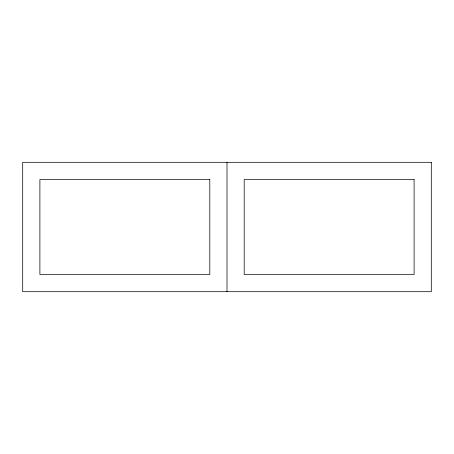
<?xml version="1.0" encoding="UTF-8"?>
<svg xmlns="http://www.w3.org/2000/svg" width="454" height="454" viewBox="0 0 454 454"><rect width="100%" height="100%" fill="white"/><g stroke="black" fill="none" stroke-linecap="round" stroke-linejoin="round"><path stroke-width="0.68" d="M227 162.305L227 291.695M431.3 162.305L22.7 162.305L22.7 291.695L431.3 291.695L431.3 162.305M209.805 179.5L39.895 179.5L39.895 274.5L209.805 274.5L209.805 179.5M414.105 179.5L244.195 179.5L244.195 274.5L414.105 274.5L414.105 179.5"/></g></svg>
